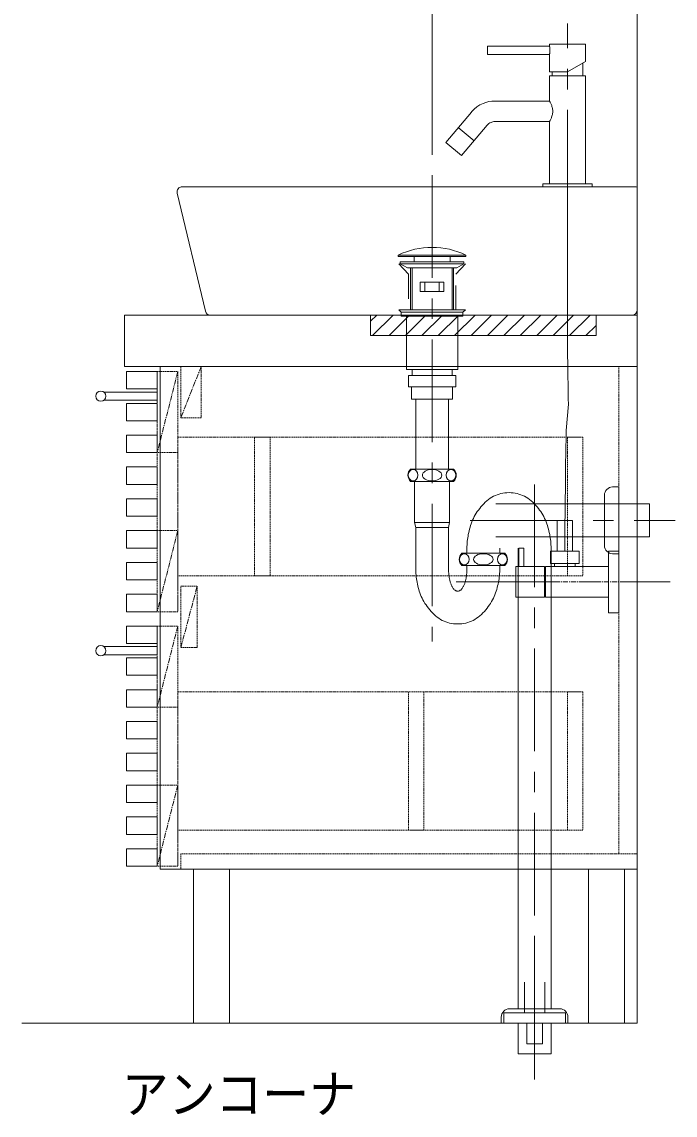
# Model space of a CAD drawing. Units: millimetres, scale not verified. Extents: x -6062 to 6062, y -3045 to 3045.
# Drawn here: x -2588 to -1950, y -530 to 536 of the extents above; entities that cross this region are included whole.
import ezdxf
from ezdxf.enums import TextEntityAlignment as Align

# ---------------------------------------------------------------- set-up
doc = ezdxf.new("R2010")
doc.units = ezdxf.units.MM
doc.header["$LTSCALE"] = 20
doc.linetypes.add('CHAIN1', pattern=[8, 5, -1, 1, -1])
doc.linetypes.add('DASHED1', pattern=[1.8, 1.2, -0.6])
for name, color, linetype, lineweight in [('0-0_1図面枠', 7, 'Continuous', 9), ('0-1_2寸法-1', 7, 'Continuous', 9), ('0-3_5ボウル・キャビネット', 7, 'Continuous', 9), ('0-4_4給排水', 7, 'Continuous', 9)]:
    doc.layers.add(name, color=color, linetype=linetype, lineweight=lineweight)
doc.styles.add('ＭＳ ゴシック', font='')
doc.styles.get('ＭＳ ゴシック').set_extended_font_data('MS Gothic')

# ---------------------------------------------------------------- blocks, each defined once
blk = doc.blocks.new('グループ-22')
at = {"layer": '0-3_5ボウル・キャビネット', "linetype": 'CHAIN1'}
for p, q in [((-12960, 3900), (-13360, 2320)), ((-12500, 4000), (-12900, 3000)), ((-12960, 800), (-13360, -780)), ((-12900, -1480), (-12580, -280)), ((-12960, -1060), (-13360, -2640)), ((-12960, -4160), (-13360, -5740))]:
    blk.add_line(p, q, dxfattribs=at)
at = {"layer": '0-3_5ボウル・キャビネット', "linetype": 'DASHED1'}
blk.add_line((-4360, 4000), (-4360, -5500), dxfattribs=at)
at = {"layer": '0-3_5ボウル・キャビネット'}
for points in [[(-14000, 5000), (-4000, 5000), (-4000, 4000), (-14000, 4000)], [(-13960, 3900), (-13360, 3900), (-13360, 3560), (-13960, 3560)], [(-13300, 4000), (-4000, 4000), (-4000, -5800), (-13300, -5800)], [(-13960, 3280), (-13360, 3280), (-13360, 2940), (-13960, 2940)], [(-13960, 2660), (-13360, 2660), (-13360, 2320), (-13960, 2320)], [(-13960, 2040), (-13360, 2040), (-13360, 1700), (-13960, 1700)], [(-13960, 1420), (-13360, 1420), (-13360, 1080), (-13960, 1080)], [(-13960, 800), (-13360, 800), (-13360, 460), (-13960, 460)], [(-13960, 180), (-13360, 180), (-13360, -160), (-13960, -160)], [(-13960, -440), (-13360, -440), (-13360, -780), (-13960, -780)], [(-13960, -1060), (-13360, -1060), (-13360, -1400), (-13960, -1400)], [(-13960, -1680), (-13360, -1680), (-13360, -2020), (-13960, -2020)], [(-13960, -2300), (-13360, -2300), (-13360, -2640), (-13960, -2640)], [(-13960, -2920), (-13360, -2920), (-13360, -3260), (-13960, -3260)], [(-13960, -3540), (-13360, -3540), (-13360, -3880), (-13960, -3880)], [(-13960, -4160), (-13360, -4160), (-13360, -4500), (-13960, -4500)], [(-13960, -4780), (-13360, -4780), (-13360, -5120), (-13960, -5120)], [(-13960, -5400), (-13360, -5400), (-13360, -5740), (-13960, -5740)], [(-12650, -5800), (-11950, -5800), (-11950, -8800), (-12650, -8800)], [(-4950, -5800), (-4250, -5800), (-4250, -8800), (-4950, -8800)]]:
    blk.add_lwpolyline(points, close=True, dxfattribs=at)
at = {"layer": '0-3_5ボウル・キャビネット', "linetype": 'DASHED1'}
for points in [[(-13360, 3900), (-12960, 3900), (-12960, -780), (-13360, -780)], [(-13360, 3900), (-12960, 3900), (-12960, 2320), (-13360, 2320)], [(-12900, 4000), (-12500, 4000), (-12500, 3000), (-12900, 3000)], [(-12960, 2620), (-5060, 2620), (-5060, -80), (-12960, -80)], [(-11460, 2620), (-11160, 2620), (-11160, -80), (-11460, -80)], [(-5360, 2620), (-5060, 2620), (-5060, -80), (-5360, -80)], [(-13360, 800), (-12960, 800), (-12960, -780), (-13360, -780)], [(-12900, -280), (-12580, -280), (-12580, -1480), (-12900, -1480)], [(-13360, -1060), (-12960, -1060), (-12960, -5740), (-13360, -5740)], [(-13360, -1060), (-12960, -1060), (-12960, -2640), (-13360, -2640)], [(-12960, -2340), (-5060, -2340), (-5060, -5040), (-12960, -5040)], [(-8460, -2340), (-8160, -2340), (-8160, -5040), (-8460, -5040)], [(-5360, -2340), (-5060, -2340), (-5060, -5040), (-5360, -5040)], [(-13360, -4160), (-12960, -4160), (-12960, -5740), (-13360, -5740)]]:
    blk.add_lwpolyline(points, close=True, dxfattribs=at)
at = {"layer": '0-3_5ボウル・キャビネット'}
for points in [[(-14400, 3500), (-13360, 3500), (-13360, 3340), (-14400, 3340)], [(-14400, -1460), (-13360, -1460), (-13360, -1620), (-14400, -1620)]]:
    blk.add_lwpolyline(points, dxfattribs=at)
at = {"layer": '0-3_5ボウル・キャビネット', "linetype": 'DASHED1'}
blk.add_lwpolyline([(-4000, -5500), (-12900, -5500), (-12900, -5800)], dxfattribs=at)
at = {"layer": '0-3_5ボウル・キャビネット'}
for centre in [(-14460, 3420), (-14460, -1540)]:
    blk.add_circle(centre, 100, dxfattribs=at)
blk = doc.blocks.new('グループ-23')
at = {"layer": '0-3_5ボウル・キャビネット'}
blk.add_lwpolyline([(-16000, -8800), (-4000, -8800), (-4000, 11200)], dxfattribs=at)
blk.add_blockref('グループ-22', (0, 0), dxfattribs=at)
blk = doc.blocks.new('止水栓_側面')
at = {"layer": '0-4_4給排水', "linetype": 'CHAIN1'}
blk.add_line((-3010, 0), (1000, 0), dxfattribs=at)
at = {"layer": '0-4_4給排水'}
blk.add_lwpolyline([(-900, 1200), (-900, 600), (-1200, 600), (-1200, 1200)], dxfattribs=at)
for points in [[(-1950, 660), (-1850, 660), (-1850, 300), (-1950, 300)], [(-1330, 600), (-770, 600), (-770, 360), (-1330, 360)], [(-200, 600), (0, 600), (0, -600), (-200, -600)], [(-1450, -300), (-2010, -300), (-2010, 300), (-1450, 300)], [(-1450, 240), (-1430, 240), (-1430, -240), (-1450, -240)], [(-1430, 298), (-200, 298), (-200, -298), (-1430, -298)], [(-1250, 360), (-850, 360), (-850, 298), (-1250, 298)]]:
    blk.add_lwpolyline(points, close=True, dxfattribs=at)

msp = doc.modelspace()

# ---------------------------------------------------------------- linework, layer by layer
at = {"layer": '0-1_2寸法-1'}
msp.add_line((-2187.5, 406.25), (-2187.5, 710), dxfattribs=at)
at = {"layer": '0-3_5ボウル・キャビネット'}
for p, q in [((-1988.5, 375), (-2431.16, 375)), ((-1987.5, 255), (-1987.5, 374)), ((-2436.02, 368.83), (-2408.42, 253.83)), ((-2403.56, 250), (-1992.5, 250)), ((-2247.5, 244), (-2241.5, 250)), ((-2245.5, 230), (-2225.5, 250)), ((-2229.5, 230), (-2209.5, 250)), ((-2213.5, 230), (-2193.5, 250)), ((-2197.5, 230), (-2177.5, 250)), ((-2181.5, 230), (-2161.5, 250)), ((-2165.5, 230), (-2145.5, 250)), ((-2149.5, 230), (-2129.5, 250)), ((-2133.5, 230), (-2113.5, 250)), ((-2117.5, 230), (-2097.5, 250)), ((-2101.5, 230), (-2081.5, 250)), ((-2085.5, 230), (-2065.5, 250)), ((-2069.5, 230), (-2049.5, 250)), ((-2053.5, 230), (-2033.5, 250)), ((-2037.5, 230), (-2027.5, 240))]:
    msp.add_line(p, q, dxfattribs=at)
at = {"layer": '0-3_5ボウル・キャビネット', "linetype": 'DASHED1'}
msp.add_lwpolyline([(-2220, 300), (-2210.5, 290), (-2210.5, 255), (-2164.5, 255), (-2164.5, 290), (-2155, 300)], dxfattribs=at)
at = {"layer": '0-3_5ボウル・キャビネット'}
msp.add_lwpolyline([(-2247.5, 230), (-2247.5, 250), (-2027.5, 250), (-2027.5, 230)], close=True, dxfattribs=at)
at = {"layer": '0-3_5ボウル・キャビネット', "linetype": 'DASHED1'}
msp.add_lwpolyline([(-2247.5, 230), (-2247.5, 250), (-2027.5, 250), (-2027.5, 230)], close=True, dxfattribs=at)
at = {"layer": '0-3_5ボウル・キャビネット'}
for centre, radius, start, end in [((-2431.16, 370), 5, 141.74787, 193.49573), ((-2431.16, 370), 5, 90, 141.74787), ((-1988.5, 374), 1, 0, 90), ((-2403.56, 255), 5, 193.49573, 270), ((-1992.5, 255), 5, 270, 0)]:
    msp.add_arc(centre, radius, start, end, dxfattribs=at)
at = {"layer": '0-4_4給排水', "linetype": 'CHAIN1'}
for p, q in [((-2055.5, 350), (-2055.5, 534)), ((-2187.5, 386.25), (-2187.5, -68)), ((-2056.68, 137.65), (-2054.56, 163.29)), ((-2087.5, -495), (-2087.5, 91)), ((-2150.5, 50), (-1950.5, 50)), ((-2164, -10), (-1955.5, -10)), ((-2087.5, -375), (-2087.5, -485))]:
    msp.add_line(p, q, dxfattribs=at)
at = {"layer": '0-4_4給排水'}
for p, q in [((-2040.5, 495.66), (-2040.5, 483)), ((-2070.5, 487), (-2070.5, 483)), ((-2146.61, 419.8), (-2161.93, 432.66)), ((-2208.5, 296), (-2208.5, 255)), ((-2207, 296), (-2207, 255)), ((-2168, 296), (-2168, 255)), ((-2166.5, 296), (-2166.5, 255)), ((-2166.51, 100), (-2208.49, 100)), ((-2208.46, 88), (-2166.54, 88)), ((-2019.5, 25.5), (-2019.5, 74.5)), ((-2170.5, 48), (-2204.5, 48)), ((-2203.5, 43), (-2171.5, 43)), ((-2153.5, 18), (-2153.5, 23)), ((-2121.5, 18), (-2121.5, 23)), ((-2116.51, 18), (-2158.49, 18)), ((-2158.46, 6), (-2116.54, 6)), ((-2153.5, 3), (-2153.5, 6)), ((-2121.5, 3), (-2121.5, 6)), ((-2120, -435.33), (-2120, -434))]:
    msp.add_line(p, q, dxfattribs=at)
for points in [[(-2133.5, 504), (-2073, 504), (-2073, 487), (-2055.5, 487), (-2038, 497.1), (-2038, 514), (-2073, 514), (-2073, 512), (-2133.5, 512)], [(-2129.13, 458.45), (-2132.06, 458.02), (-2134.93, 457.29), (-2137.71, 456.29), (-2140.83, 454.77), (-2143.76, 452.91), (-2146.53, 450.64), (-2149.07, 447.98), (-2149.16, 447.88), (-2174.01, 418.26), (-2158.69, 405.4), (-2133.83, 435.03), (-2133.01, 435.89), (-2132.1, 436.66), (-2131.09, 437.31), (-2130.02, 437.83), (-2129.09, 438.16), (-2128.13, 438.4), (-2127.16, 438.55), (-2126.17, 438.6), (-2073, 438.6), (-2073, 378), (-2038, 378), (-2038, 483), (-2073, 483), (-2073, 458.6), (-2126.17, 458.6)], [(-2031.5, 375), (-2079.5, 375), (-2079.5, 378), (-2031.5, 378)], [(-2220.5, 308.5), (-2154.5, 308.5), (-2154.5, 307), (-2220.5, 307)], [(-2218.5, 302), (-2156.5, 302), (-2156.5, 300), (-2218.5, 300)], [(-2156.5, 300), (-2163.43, 296), (-2211.57, 296), (-2218.5, 300)], [(-2205, 307), (-2170, 307), (-2170, 302), (-2205, 302)], [(-2199, 282), (-2176, 282), (-2176, 273), (-2199, 273)], [(-2194.5, 282), (-2180.5, 282), (-2180.5, 273), (-2194.5, 273)], [(-2217.5, 253), (-2220, 255), (-2155, 255), (-2157.5, 253)], [(-2217.5, 253), (-2157.5, 253), (-2157.5, 249), (-2217.5, 249)], [(-2212.5, 249), (-2162.5, 249), (-2162.5, 197), (-2212.5, 197)], [(-2207, 197), (-2168, 197), (-2168, 191), (-2207, 191)], [(-2210.5, 191), (-2164.5, 191), (-2164.5, 180), (-2210.5, 180)], [(-2207.5, 180), (-2167.5, 180), (-2167.5, 168), (-2207.5, 168)], [(-2203.5, 168), (-2171.5, 168), (-2171.5, 100), (-2203.5, 100)], [(-2015.5, 20), (-2005.5, 20), (-2005.5, -40), (-2015.5, -40)], [(-2117.5, -430), (-2057.5, -430), (-2057.5, -440), (-2117.5, -440)], [(-2103.5, -440), (-2071.5, -440), (-2071.5, -470), (-2103.5, -470)], [(-2095, -440), (-2080, -440), (-2080, -460), (-2095, -460)]]:
    msp.add_lwpolyline(points, close=True, dxfattribs=at)
for points in [[(-2073, 512), (-2073, 511.98), (-2072.98, 511.92), (-2072.96, 511.82), (-2072.93, 511.68), (-2072.89, 511.51), (-2072.85, 511.3), (-2072.81, 511.06), (-2072.76, 510.8), (-2072.72, 510.5), (-2072.68, 510.19), (-2072.64, 509.85), (-2072.6, 509.5), (-2072.57, 509.14), (-2072.55, 508.77), (-2072.54, 508.39), (-2072.54, 508), (-2072.54, 507.8), (-2072.54, 507.59), (-2072.56, 507.2), (-2072.58, 506.81), (-2072.61, 506.43), (-2072.65, 506.08), (-2072.69, 505.74), (-2072.73, 505.42), (-2072.78, 505.14), (-2072.82, 504.88), (-2072.86, 504.65), (-2072.9, 504.45), (-2072.94, 504.29), (-2072.96, 504.16), (-2072.98, 504.07), (-2073, 504.02), (-2073, 504)], [(-2073, 458.6), (-2072.97, 458.55), (-2072.88, 458.39), (-2072.74, 458.14), (-2072.55, 457.8), (-2072.33, 457.37), (-2072.07, 456.85), (-2071.78, 456.27), (-2071.49, 455.62), (-2071.19, 454.91), (-2070.89, 454.14), (-2070.62, 453.31), (-2070.37, 452.44), (-2070.16, 451.52), (-2069.99, 450.56), (-2069.89, 449.58), (-2069.86, 448.57), (-2069.9, 447.57), (-2070, 446.58), (-2070.17, 445.61), (-2070.39, 444.68), (-2070.64, 443.8), (-2070.92, 442.97), (-2071.22, 442.2), (-2071.52, 441.49), (-2071.82, 440.85), (-2072.1, 440.28), (-2072.35, 439.78), (-2072.57, 439.36), (-2072.76, 439.03), (-2072.89, 438.79), (-2072.97, 438.65), (-2073, 438.6)], [(-2203.5, 3), (-2203.5, 43), (-2204.5, 48), (-2204.5, 88), (-2170.5, 88), (-2170.5, 48), (-2171.5, 43), (-2171.5, 3)], [(-2110.47, 76.94), (-2112.5, 77), (-2114.53, 76.94), (-2116.52, 76.78), (-2118.46, 76.5), (-2120.36, 76.12), (-2122.23, 75.62), (-2124.05, 75.01), (-2125.82, 74.29), (-2127.56, 73.47), (-2129.25, 72.53), (-2130.9, 71.48), (-2132.51, 70.32), (-2134.08, 69.05), (-2135.61, 67.67), (-2137.08, 66.2), (-2138.49, 64.7), (-2139.83, 63.18), (-2141.1, 61.63), (-2142.3, 60.07), (-2143.43, 58.48), (-2144.49, 56.87), (-2145.48, 55.24), (-2146.4, 53.59), (-2147.25, 51.91), (-2148.03, 50.22), (-2148.74, 48.5), (-2149.38, 46.76), (-2149.96, 44.99), (-2150.48, 43.24), (-2150.96, 41.49), (-2151.4, 39.75), (-2151.8, 38.03), (-2152.16, 36.31), (-2152.47, 34.61), (-2152.75, 32.92), (-2152.98, 31.24), (-2153.16, 29.57), (-2153.31, 27.91), (-2153.42, 26.26)], [(-2071.5, 23), (-2071.52, 24.63), (-2071.58, 26.26), (-2071.69, 27.91), (-2071.84, 29.57), (-2072.02, 31.24), (-2072.25, 32.92), (-2072.53, 34.61), (-2072.84, 36.31), (-2073.2, 38.03), (-2073.6, 39.75), (-2074.04, 41.49), (-2074.52, 43.24), (-2075.04, 44.99), (-2075.62, 46.76), (-2076.26, 48.5), (-2076.97, 50.22), (-2077.75, 51.91), (-2078.6, 53.59), (-2079.52, 55.24), (-2080.51, 56.87), (-2081.57, 58.48), (-2082.7, 60.07), (-2083.9, 61.63), (-2085.17, 63.18), (-2086.51, 64.7), (-2087.92, 66.2), (-2089.39, 67.67), (-2090.92, 69.05), (-2092.49, 70.32), (-2094.1, 71.48), (-2095.75, 72.53), (-2097.44, 73.47), (-2099.18, 74.29), (-2100.95, 75.01), (-2102.77, 75.62), (-2104.64, 76.12), (-2106.54, 76.5), (-2108.48, 76.78), (-2110.47, 76.94)], [(-2011.5, 82.5), (-2005.5, 82.5), (-2005.5, 17.5), (-2011.5, 17.5)], [(-2125.5, 66), (-1975.5, 66), (-1975.5, 34), (-2125.5, 34)], [(-2153.42, 26.26), (-2153.48, 24.63), (-2153.5, 23), (-2153.5, 23)], [(-2103.5, 23), (-2103.5, -426), (-2071.5, -426), (-2071.5, 23)], [(-2203.5, 3), (-2203.48, 1.37), (-2203.42, -0.26), (-2203.31, -1.91), (-2203.16, -3.57), (-2202.98, -5.24), (-2202.75, -6.92), (-2202.47, -8.61), (-2202.16, -10.31), (-2201.8, -12.03), (-2201.4, -13.75), (-2200.96, -15.49), (-2200.48, -17.24), (-2199.96, -18.99), (-2199.38, -20.76), (-2198.74, -22.5), (-2198.03, -24.22), (-2197.25, -25.91), (-2196.4, -27.59), (-2195.48, -29.24), (-2194.49, -30.87), (-2193.43, -32.48), (-2192.3, -34.07), (-2191.1, -35.63), (-2189.83, -37.18), (-2188.49, -38.7), (-2187.08, -40.2), (-2185.61, -41.67), (-2184.08, -43.05), (-2182.51, -44.32), (-2180.9, -45.48), (-2179.25, -46.53), (-2177.56, -47.47), (-2175.82, -48.29), (-2174.05, -49.01), (-2172.23, -49.62), (-2170.36, -50.12), (-2168.46, -50.5), (-2166.52, -50.78), (-2164.53, -50.94)], [(-2171.5, 3), (-2171.5, 2.34), (-2171.48, 1.67), (-2171.46, 1), (-2171.43, 0.32), (-2171.38, -0.36), (-2171.33, -1.04), (-2171.27, -1.73), (-2171.21, -2.42), (-2171.13, -3.12), (-2171.04, -3.83), (-2170.94, -4.53), (-2170.84, -5.24), (-2170.72, -5.96), (-2170.6, -6.68), (-2170.46, -7.39), (-2170.3, -8.09), (-2170.13, -8.78), (-2169.94, -9.46), (-2169.74, -10.14), (-2169.52, -10.8), (-2169.29, -11.46), (-2169.04, -12.1), (-2168.78, -12.74), (-2168.5, -13.37), (-2168.21, -13.99), (-2167.9, -14.6), (-2167.57, -15.2), (-2167.24, -15.76), (-2166.89, -16.28), (-2166.54, -16.75), (-2166.18, -17.18), (-2165.81, -17.56), (-2165.42, -17.9), (-2165.03, -18.19), (-2164.63, -18.44), (-2164.23, -18.64), (-2163.81, -18.8), (-2163.38, -18.91), (-2162.95, -18.98)], [(-2162.95, -18.98), (-2162.5, -19), (-2162.05, -18.98), (-2161.62, -18.91), (-2161.19, -18.8), (-2160.77, -18.64), (-2160.37, -18.44), (-2159.97, -18.19), (-2159.58, -17.9), (-2159.19, -17.56), (-2158.82, -17.18), (-2158.46, -16.75), (-2158.11, -16.28), (-2157.76, -15.76), (-2157.43, -15.2), (-2157.1, -14.6), (-2156.79, -13.99), (-2156.5, -13.37), (-2156.22, -12.74), (-2155.96, -12.1), (-2155.71, -11.46), (-2155.48, -10.8), (-2155.26, -10.14), (-2155.06, -9.46), (-2154.87, -8.78), (-2154.7, -8.09), (-2154.54, -7.39), (-2154.4, -6.68), (-2154.28, -5.96), (-2154.16, -5.24), (-2154.06, -4.53), (-2153.96, -3.83), (-2153.87, -3.12), (-2153.79, -2.42), (-2153.73, -1.73), (-2153.67, -1.04), (-2153.62, -0.36), (-2153.57, 0.32), (-2153.54, 1), (-2153.52, 1.67)], [(-2153.52, 1.67), (-2153.5, 2.34), (-2153.5, 3), (-2153.5, 3)], [(-2121.58, -0.26), (-2121.52, 1.37), (-2121.5, 3), (-2121.5, 3)], [(-2164.53, -50.94), (-2162.5, -51), (-2160.47, -50.94), (-2158.48, -50.78), (-2156.54, -50.5), (-2154.64, -50.12), (-2152.77, -49.62), (-2150.95, -49.01), (-2149.18, -48.29), (-2147.44, -47.47), (-2145.75, -46.53), (-2144.1, -45.48), (-2142.49, -44.32), (-2140.92, -43.05), (-2139.39, -41.67), (-2137.92, -40.2), (-2136.51, -38.7), (-2135.17, -37.18), (-2133.9, -35.63), (-2132.7, -34.07), (-2131.57, -32.48), (-2130.51, -30.87), (-2129.52, -29.24), (-2128.6, -27.59), (-2127.75, -25.91), (-2126.97, -24.22), (-2126.26, -22.5), (-2125.62, -20.76), (-2125.04, -18.99), (-2124.52, -17.24), (-2124.04, -15.49), (-2123.6, -13.75), (-2123.2, -12.03), (-2122.84, -10.31), (-2122.53, -8.61), (-2122.25, -6.92), (-2122.02, -5.24), (-2121.84, -3.57), (-2121.69, -1.91), (-2121.58, -0.26)], [(-2097.5, -400), (-2097.5, -430), (-2077.5, -430), (-2077.5, -400)], [(-2112, -426), (-2111.87, -426), (-2063.12, -426), (-2063, -426)], [(-2055, -434), (-2055, -435.33), (-2055, -440), (-2120, -440), (-2120, -435.33)]]:
    msp.add_lwpolyline(points, dxfattribs=at)
at = {"layer": '0-4_4給排水', "linetype": 'CHAIN1'}
for points in [[(-2055.5, 245.36), (-2055.5, 254.67), (-2055.5, 280), (-2055.5, 375)], [(-2058, 20), (-2057.94, 45.29), (-2057.61, 57.94)]]:
    msp.add_lwpolyline(points, dxfattribs=at)
at = {"layer": '0-4_4給排水'}
for centre, radius, start, end in [((-2187.5, 239.65), 76.35, 64.39147, 115.60853), ((-2202.58, 94.02), 8.41, 134.66665, 180.15554), ((-2172.42, 94.02), 8.41, 359.84446, 45.33335), ((-2202.58, 94.02), 8.41, 180.1498, 225.63883), ((-2172.42, 94.02), 8.41, 314.36117, 359.8502), ((-2011.5, 74.5), 8, 90, 180), ((-2011.5, 25.5), 8, 180, 270), ((-2152.58, 12.02), 8.41, 134.66665, 180.15554), ((-2152.58, 12.02), 8.41, 180.1498, 225.63883), ((-2122.42, 12.02), 8.41, 314.36117, 359.8502), ((-2122.42, 12.02), 8.41, 359.84446, 45.33335), ((-2112, -434), 8, 90, 180), ((-2063, -434), 8, 0, 90)]:
    msp.add_arc(centre, radius, start, end, dxfattribs=at)
at = {"layer": '0-4_4給排水', "linetype": 'CHAIN1'}
for centre, radius, start, end in [((1511.84, 245.36), 3567.34, 180, 181.3183), ((1065.47, 61.46), 3123.08, 178.6021, 180.06456)]:
    msp.add_arc(centre, radius, start, end, dxfattribs=at)
at = {"layer": '0-4_4給排水'}
for centre, major_axis, ratio in [((-2206, 94), (0, 5.5), 0.863636), ((-2187.5, 94), (9.5, 0), 0.578947), ((-2169, 94), (0, 5.5), 0.863636), ((-2156, 12), (0, 5.5), 0.863636), ((-2137.5, 12), (9.5, 0), 0.578947), ((-2119, 12), (0, 5.5), 0.863636)]:
    msp.add_ellipse(centre, major_axis=major_axis, ratio=ratio, dxfattribs=at)

# ---------------------------------------------------------------- block references
at = {"layer": '0-3_5ボウル・キャビネット', "xscale": 0.05, "yscale": 0.05}
msp.add_blockref('グループ-23', (-1787.5, 0), dxfattribs=at)
at = {"layer": '0-4_4給排水', "xscale": 0.05, "yscale": 0.05}
msp.add_blockref('止水栓_側面', (-2005.5, -10), dxfattribs=at)

# ---------------------------------------------------------------- texts
at = {"layer": '0-0_1図面枠', "style": 'ＭＳ ゴシック', "width": 0.9}
msp.add_text('アンコーナ', height=37.24, dxfattribs=at).set_placement((-2490.13, -538.84), align=Align.BOTTOM_LEFT)

doc.saveas('drawing.dxf')
